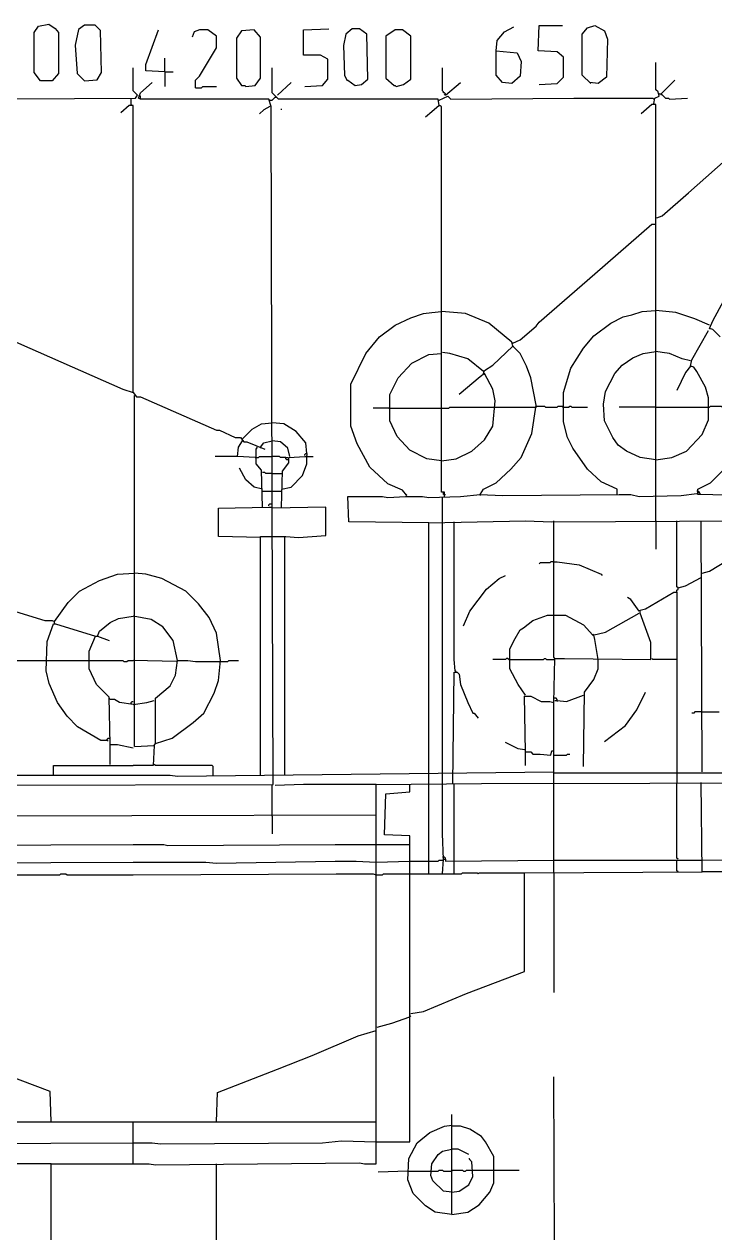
# Model space of a CAD drawing. Header units: inches. Extents: x -228863 to 215834, y 14270 to 189847.
# Drawn here: x 40005 to 42099, y 104108 to 107774 of the extents above; entities that cross this region are included whole.
import ezdxf

# ---------------------------------------------------------------- set-up
doc = ezdxf.new("R2010")
doc.units = ezdxf.units.IN
doc.header["$MEASUREMENT"] = 0
doc.layers.add('PFV', color=7, linetype='CONTINUOUS')

msp = doc.modelspace()

# ---------------------------------------------------------------- linework, layer by layer
at = {"layer": 'PFV', "color": 0}
for p, q in [((40352.187, 107549.717), (40358.567, 107565.657)), ((40358.567, 107565.657), (40393.632, 107597.533)), ((40358.567, 107546.527), (40352.187, 107549.717)), ((40747.494, 107546.527), (40358.567, 107546.527)), ((40753.874, 107524.212), (40747.494, 107546.527)), ((40757.059, 106322.351), (40753.874, 107524.212)), ((40760.249, 105467.978), (40757.059, 106322.351)), ((40339.437, 105582.743), (40400.007, 105585.933)), ((40400.007, 105585.933), (40396.822, 105525.363)), ((41525.358, 105525.363), (41525.358, 105566.803)), ((41525.358, 105566.803), (41541.298, 105566.803)), ((41541.298, 105566.803), (41547.673, 105560.428)), ((41547.673, 105560.428), (41569.988, 105560.428)), ((41569.988, 105560.428), (41601.868, 105557.238)), ((41601.868, 105557.238), (41605.058, 105569.993)), ((41605.058, 105569.993), (41608.248, 105569.993)), ((40396.822, 105525.363), (40336.252, 105525.363)), ((41611.433, 105503.043), (42609.263, 105503.043)), ((39485.063, 105464.788), (40760.249, 105467.978)), ((40852.699, 105467.978), (40766.624, 105464.788)), ((41072.67, 105467.978), (40852.699, 105467.978)), ((39602.996, 104444.643), (40992.97, 104444.643)), ((40992.97, 104444.643), (41066.291, 104444.643)), ((41066.291, 104444.643), (41072.67, 104444.643)), ((41404.217, 104384.072), (41391.462, 104400.012)), ((41429.722, 104339.438), (41404.217, 104384.072)), ((41429.722, 104259.742), (41429.722, 104339.438)), ((40087.591, 104317.122), (39587.079, 104317.122)), ((41362.772, 104323.502), (41353.207, 104333.063)), ((41365.962, 104278.867), (41362.772, 104323.502)), ((41353.207, 104253.367), (41365.962, 104278.867)), ((41302.201, 104231.047), (41324.517, 104234.237)), ((41324.517, 104234.237), (41353.207, 104253.367)), ((41385.087, 104192.792), (41416.967, 104231.047)), ((41416.967, 104231.047), (41429.722, 104259.742)), ((41350.022, 104170.477), (41385.087, 104192.792)), ((41302.201, 104164.102), (41350.022, 104170.477))]:
    msp.add_line(p, q, dxfattribs=at)
for points in [[(40054.891, 107602.04, 0), (40035.761, 107627.545, 0), (40035.761, 107748.685, 0), (40048.516, 107767.815, 0), (40080.396, 107774.19, 0), (40099.521, 107761.44, 0), (40109.086, 107748.685, 0), (40109.086, 107624.355, 0), (40089.957, 107602.04, 0), (40054.891, 107602.04, 0)], [(40188.787, 107602.04, 0), (40227.042, 107605.229, 0), (40239.792, 107627.545, 0), (40236.602, 107755.065, 0), (40220.667, 107771.005, 0), (40188.787, 107771.005, 0), (40169.657, 107758.25, 0), (40160.092, 107710.43, 0), (40166.467, 107624.355, 0), (40188.787, 107602.04, 0)], [(40431.888, 107629.413, 0), (40374.507, 107632.603, 0), (40374.507, 107651.728, 0), (40412.762, 107756.933, 0)], [(40524.338, 107581.593, 0), (40524.338, 107603.912, 0), (40537.093, 107616.662, 0), (40588.098, 107702.738, 0), (40588.098, 107737.803, 0), (40562.593, 107756.933, 0), (40537.093, 107756.933, 0), (40521.153, 107750.558, 0), (40514.777, 107734.618, 0)], [(40677.363, 107584.782, 0), (40706.054, 107587.972, 0), (40721.994, 107610.287, 0), (40721.994, 107734.618, 0), (40702.864, 107756.933, 0), (40664.609, 107753.743, 0), (40648.669, 107731.428, 0), (40648.669, 107610.287, 0), (40664.609, 107587.972, 0), (40674.173, 107587.972, 0), (40677.363, 107584.782, 0)], [(40855.889, 107584.782, 0), (40910.084, 107587.972, 0), (40926.02, 107607.098, 0), (40926.02, 107667.668, 0), (40903.705, 107680.423, 0), (40852.699, 107680.423, 0), (40852.699, 107756.933, 0), (40929.21, 107760.118, 0)], [(41008.91, 107587.972, 0), (41028.035, 107591.158, 0), (41047.165, 107607.098, 0), (41043.975, 107744.183, 0), (41021.66, 107760.118, 0), (40999.345, 107760.118, 0), (40980.215, 107744.183, 0), (40973.84, 107709.113, 0), (40977.03, 107619.852, 0), (40983.405, 107603.912, 0), (40986.595, 107603.912, 0), (41008.91, 107587.972, 0)], [(41133.24, 107584.782, 0), (41155.556, 107591.158, 0), (41177.871, 107607.098, 0), (41177.871, 107737.803, 0), (41152.366, 107756.933, 0), (41130.051, 107756.933, 0), (41101.36, 107737.803, 0), (41101.36, 107610.287, 0), (41126.865, 107587.972, 0), (41130.051, 107587.972, 0), (41133.24, 107584.782, 0)], [(41436.097, 107693.173, 0), (41439.282, 107725.053, 0), (41461.597, 107750.558, 0), (41490.292, 107766.498, 0)], [(41566.803, 107591.158, 0), (41620.998, 107594.347, 0), (41640.123, 107613.473, 0), (41640.123, 107674.048, 0), (41620.998, 107689.983, 0), (41563.613, 107693.173, 0), (41566.803, 107769.683, 0), (41636.938, 107769.683, 0)], [(41723.013, 107594.347, 0), (41697.508, 107619.852, 0), (41697.508, 107744.183, 0), (41713.448, 107763.308, 0), (41735.763, 107769.683, 0), (41764.454, 107753.743, 0), (41774.019, 107728.243, 0), (41770.833, 107613.473, 0), (41745.328, 107594.347, 0), (41719.823, 107597.533, 0)], [(41436.097, 107693.173, 0), (41499.857, 107686.798, 0), (41512.607, 107661.293, 0), (41509.418, 107616.662, 0), (41483.917, 107594.347, 0), (41455.222, 107597.533, 0), (41436.097, 107619.852, 0), (41436.097, 107693.173, 0)], [(41923.854, 107186.286, 0), (41939.794, 107192.665, 0), (42019.494, 107262.801, 0), (42159.761, 107387.131, 0), (42178.89, 107399.881, 0), (42351.041, 107549.717, 0), (42529.567, 107705.923, 0), (42535.942, 107705.923, 0), (42535.942, 107699.548, 0), (42539.132, 107699.548, 0)], [(39762.415, 107530.587, 0), (39762.415, 107546.527, 0), (39781.544, 107556.092, 0), (39787.92, 107546.527, 0), (40342.627, 107549.717, 0), (40349.002, 107559.277, 0), (40336.252, 107572.032, 0), (40336.252, 107642.167, 0)], [(40431.888, 107629.413, 0), (40431.888, 107670.858, 0)], [(41279.886, 106338.291, 0), (41279.886, 106354.232, 0), (41270.321, 106354.232, 0), (41270.321, 107524.212, 0), (41263.946, 107527.397, 0), (41260.756, 107546.527, 0), (40884.579, 107546.527, 0), (40776.189, 107546.527, 0), (40757.059, 107565.657, 0), (40757.059, 107642.167, 0)], [(41283.072, 107559.277, 0), (41283.072, 107562.467, 0), (41279.886, 107565.657, 0), (41276.696, 107565.657, 0), (41276.696, 107568.842, 0), (41273.511, 107572.032, 0), (41273.511, 107642.167, 0)], [(41914.289, 107533.777, 0), (41917.479, 107549.717, 0), (41930.229, 107556.092, 0), (41927.04, 107568.842, 0), (41920.664, 107575.217, 0), (41920.664, 107658.107, 0)], [(40431.888, 107629.413, 0), (40457.392, 107629.413, 0)], [(40431.888, 107629.413, 0), (40431.888, 107584.782, 0)], [(41936.604, 107562.467, 0), (41978.049, 107603.912, 0)], [(40524.338, 107581.593, 0), (40543.468, 107581.593, 0), (40546.653, 107584.782, 0), (40588.098, 107584.782, 0)], [(40772.999, 107559.277, 0), (40814.444, 107597.533, 0)], [(41283.072, 107559.277, 0), (41327.706, 107597.533, 0)], [(41930.229, 107562.467, 0), (41927.04, 107565.657, 0)], [(40336.252, 106657.088, 0), (40336.252, 107527.397, 0), (40323.497, 107527.397, 0), (40297.992, 107505.082, 0)], [(40329.872, 107530.587, 0), (40329.872, 107546.527, 0)], [(40329.872, 107530.587, 0), (40333.062, 107527.397, 0)], [(40358.567, 107549.717, 0), (40358.567, 107556.092, 0), (40352.187, 107556.092, 0)], [(40750.684, 107543.337, 0), (40747.494, 107543.337, 0)], [(40750.684, 107543.337, 0), (40757.059, 107543.337, 0), (40760.249, 107546.527, 0), (40763.434, 107549.717, 0), (40766.624, 107552.902, 0), (40769.814, 107552.902, 0)], [(41263.946, 107527.397, 0), (41241.631, 107508.272, 0), (41222.501, 107492.332, 0)], [(41263.946, 107543.337, 0), (41289.451, 107556.092, 0), (41299.012, 107546.527, 0), (41672.003, 107549.717, 0), (41911.1, 107549.717, 0), (41914.289, 107546.527, 0)], [(41263.946, 107527.397, 0), (41267.136, 107527.397, 0)], [(41283.072, 107559.277, 0), (41279.886, 107562.467, 0)], [(41920.664, 106341.477, 0), (41920.664, 107530.587, 0), (41907.914, 107530.587, 0), (41876.034, 107501.897, 0)], [(41914.289, 107533.777, 0), (41917.479, 107530.587, 0)], [(41930.229, 107562.467, 0), (41936.604, 107562.467, 0), (41949.359, 107549.717, 0), (41958.92, 107549.717, 0), (41962.109, 107546.527, 0), (42016.305, 107549.717, 0)], [(41936.604, 107562.467, 0), (41936.604, 107559.277, 0)], [(40750.684, 107524.212, 0), (40731.559, 107514.647, 0), (40718.804, 107501.897, 0)], [(40785.754, 107514.647, 0), (40785.754, 107517.837, 0)], [(41487.102, 106806.919, 0), (41509.418, 106816.484, 0), (41557.238, 106857.929, 0), (41566.803, 106870.679, 0), (41735.763, 107017.325, 0), (41907.914, 107167.16, 0), (41920.664, 107167.16, 0)], [(42115.13, 106826.049, 0), (42092.815, 106848.364, 0), (42083.25, 106851.554, 0), (42092.815, 106873.869, 0), (42159.761, 106998.199, 0)], [(41802.709, 106347.856, 0), (41802.709, 106363.792, 0), (41754.893, 106386.112, 0), (41713.448, 106424.367, 0), (41668.818, 106488.123, 0), (41652.878, 106520.003, 0), (41640.123, 106567.823, 0), (41640.123, 106657.088, 0), (41662.443, 106730.409, 0), (41700.698, 106790.979, 0), (41732.574, 106829.234, 0), (41783.584, 106867.494, 0), (41821.839, 106886.619, 0), (41847.344, 106892.994, 0), (41879.224, 106902.559, 0), (41920.664, 106905.749, 0)], [(42083.25, 106861.114, 0), (42038.62, 106880.244, 0), (41981.235, 106899.369, 0), (41920.664, 106905.749, 0)], [(39765.604, 105464.788, 0), (39771.98, 106899.369, 0), (39893.125, 106848.364, 0), (40304.372, 106666.648, 0), (40336.252, 106657.088, 0), (40345.812, 106644.333, 0), (40358.567, 106644.333, 0), (40588.098, 106542.318, 0), (40597.663, 106542.318, 0), (40645.483, 106520.003, 0), (40661.423, 106520.003, 0), (40670.984, 106507.252, 0), (40680.549, 106507.252, 0), (40734.744, 106484.937, 0)], [(41165.121, 106344.667, 0), (41152.366, 106360.607, 0), (41107.736, 106379.732, 0), (41053.54, 106430.742, 0), (41015.285, 106500.877, 0), (40996.155, 106555.073, 0), (40996.155, 106682.588, 0), (41040.79, 106775.039, 0), (41082.231, 106826.049, 0), (41130.051, 106861.114, 0), (41177.871, 106883.429, 0), (41216.126, 106896.184, 0), (41241.631, 106899.369, 0), (41270.321, 106902.559, 0)], [(41388.277, 106347.856, 0), (41397.842, 106363.792, 0), (41436.097, 106382.922, 0), (41480.727, 106424.367, 0), (41512.607, 106459.432, 0), (41544.487, 106532.757, 0), (41557.238, 106618.833, 0), (41541.298, 106701.718, 0), (41528.547, 106736.784, 0), (41509.418, 106775.039, 0), (41487.102, 106797.358, 0), (41483.917, 106810.109, 0), (41413.782, 106867.494, 0), (41343.646, 106896.184, 0), (41270.321, 106902.559, 0)], [(41920.664, 106453.057, 0), (41968.485, 106459.432, 0), (42013.115, 106478.562, 0), (42060.935, 106529.568, 0), (42080.065, 106574.198, 0), (42080.065, 106641.148, 0), (42070.5, 106673.028, 0), (42044.995, 106720.844, 0), (42035.43, 106733.598, 0), (42025.87, 106736.784, 0), (42029.055, 106755.913, 0), (42080.065, 106845.174, 0)], [(42083.25, 106851.554, 0), (42086.44, 106851.554, 0)], [(41397.842, 106714.469, 0), (41401.027, 106724.033, 0), (41426.532, 106739.973, 0), (41487.102, 106797.358, 0)], [(41487.102, 106806.919, 0), (41483.917, 106806.919, 0)], [(41487.102, 106797.358, 0), (41490.292, 106797.358, 0)], [(41270.321, 106449.867, 0), (41225.691, 106456.247, 0), (41174.681, 106481.747, 0), (41136.426, 106523.192, 0), (41114.111, 106571.013, 0), (41114.111, 106650.708, 0), (41139.616, 106701.718, 0), (41181.061, 106746.349, 0), (41232.066, 106771.854, 0), (41270.321, 106775.039, 0)], [(41397.842, 106720.844, 0), (41350.022, 106759.103, 0), (41295.826, 106775.039, 0), (41273.511, 106778.229, 0)], [(41920.664, 106453.057, 0), (41872.844, 106459.432, 0), (41831.404, 106478.562, 0), (41805.899, 106497.687, 0), (41789.959, 106520.003, 0), (41764.454, 106571.013, 0), (41761.268, 106622.018, 0), (41767.644, 106660.273, 0), (41796.334, 106714.469, 0), (41818.649, 106739.973, 0), (41850.529, 106762.289, 0), (41882.409, 106775.039, 0), (41920.664, 106781.418, 0)], [(42025.87, 106752.724, 0), (42000.365, 106759.103, 0), (41962.109, 106775.039, 0), (41939.794, 106778.229, 0), (41920.664, 106781.418, 0)], [(42060.935, 106108.756, 0), (42083.25, 106115.135, 0), (42204.395, 106188.456, 0), (42370.167, 106287.282, 0), (42491.312, 106354.232, 0), (42711.278, 106481.747, 0), (42963.129, 106628.393, 0), (43116.15, 106724.033, 0), (43214.975, 106784.604, 0), (43294.676, 106787.794, 0), (43811.128, 106790.979, 0)], [(41397.842, 106720.844, 0), (41394.652, 106724.033, 0)], [(42025.87, 106736.784, 0), (42009.93, 106717.658, 0), (41984.425, 106663.463, 0)], [(42025.87, 106736.784, 0), (42029.055, 106736.784, 0)], [(41270.321, 106449.867, 0), (41314.952, 106456.247, 0), (41362.772, 106478.562, 0), (41401.027, 106513.628, 0), (41426.532, 106555.073, 0), (41432.907, 106631.583, 0), (41426.532, 106666.648, 0), (41401.027, 106714.469, 0), (41388.277, 106704.904, 0), (41324.517, 106650.708, 0)], [(41397.842, 106714.469, 0), (41401.027, 106711.283, 0)], [(40339.437, 105582.743, 0), (40339.437, 106647.523, 0)], [(41270.321, 106609.268, 0), (41292.636, 106609.268, 0), (41295.826, 106612.453, 0), (41432.907, 106612.453, 0)], [(41432.907, 106612.453, 0), (41557.238, 106612.453, 0)], [(41557.238, 106612.453, 0), (41560.427, 106615.643, 0), (41582.743, 106615.643, 0), (41585.928, 106612.453, 0), (41620.998, 106612.453, 0), (41624.183, 106615.643, 0), (41636.938, 106615.643, 0)], [(41636.938, 106612.453, 0), (41656.063, 106612.453, 0), (41659.253, 106615.643, 0), (41662.443, 106615.643, 0), (41665.628, 106612.453, 0), (41713.448, 106612.453, 0)], [(41920.664, 106612.453, 0), (41809.089, 106612.453, 0)], [(41920.664, 106612.453, 0), (42083.25, 106612.453, 0)], [(42083.25, 106612.453, 0), (42086.44, 106615.643, 0), (42118.32, 106615.643, 0), (42121.505, 106612.453, 0), (42143.821, 106612.453, 0), (42147.01, 106615.643, 0), (42204.395, 106615.643, 0)], [(41110.925, 106609.268, 0), (41063.105, 106609.268, 0)], [(41110.925, 106609.268, 0), (41270.321, 106609.268, 0)], [(40667.798, 106516.817, 0), (40696.489, 106545.508, 0), (40725.179, 106561.448, 0), (40757.059, 106564.637, 0)], [(40862.264, 106472.183, 0), (40859.074, 106504.063, 0), (40830.384, 106539.132, 0), (40792.129, 106561.448, 0), (40757.059, 106564.637, 0)], [(40706.054, 106459.432, 0), (40651.858, 106462.622, 0), (40655.044, 106491.312, 0), (40667.798, 106510.442, 0)], [(40667.798, 106510.442, 0), (40670.984, 106510.442, 0)], [(40721.994, 106491.312, 0), (40731.559, 106504.063, 0), (40757.059, 106510.442, 0)], [(40811.254, 106462.622, 0), (40804.879, 106488.123, 0), (40782.564, 106507.252, 0), (40757.059, 106510.442, 0)], [(40728.369, 106309.597, 0), (40725.179, 106421.177, 0), (40709.239, 106440.307, 0), (40709.239, 106484.937, 0), (40712.429, 106491.312, 0)], [(40721.994, 106491.312, 0), (40721.994, 106488.123, 0)], [(40785.754, 106363.792, 0), (40814.444, 106370.172, 0), (40849.51, 106405.237, 0), (40862.264, 106440.307, 0), (40862.264, 106465.807, 0)], [(40855.889, 106465.807, 0), (40855.889, 106468.997, 0), (40859.074, 106472.183, 0), (40862.264, 106472.183, 0), (40862.264, 106465.807, 0)], [(40651.858, 106462.622, 0), (40584.908, 106462.622, 0)], [(40728.369, 106363.792, 0), (40702.864, 106370.172, 0), (40677.363, 106392.487, 0), (40658.233, 106427.552, 0)], [(40706.054, 106459.432, 0), (40715.618, 106459.432, 0), (40718.804, 106462.622, 0), (40757.059, 106462.622, 0)], [(40798.504, 106459.432, 0), (40782.564, 106459.432, 0), (40779.374, 106462.622, 0), (40757.059, 106462.622, 0)], [(40785.754, 106309.597, 0), (40788.939, 106417.987, 0), (40808.069, 106443.492, 0), (40808.069, 106459.432, 0), (40855.889, 106462.622, 0), (40881.39, 106462.622, 0)], [(40804.879, 106453.057, 0), (40801.694, 106453.057, 0), (40798.504, 106456.247, 0), (40798.504, 106459.432, 0), (40804.879, 106459.432, 0)], [(42185.266, 106344.667, 0), (42048.185, 106347.856, 0), (42048.185, 106363.792, 0), (42086.44, 106382.922, 0), (42150.2, 106446.682, 0)], [(40757.059, 106411.612, 0), (40737.934, 106411.612, 0), (40734.744, 106414.802, 0), (40728.369, 106414.802, 0)], [(40757.059, 106411.612, 0), (40785.754, 106411.612, 0)], [(40728.369, 106357.417, 0), (40757.059, 106357.417, 0)], [(40757.059, 106357.417, 0), (40785.754, 106357.417, 0)], [(41279.886, 106347.856, 0), (41276.696, 106347.856, 0), (41276.696, 106354.232, 0)], [(42054.56, 106347.856, 0), (42054.56, 106351.042, 0), (42051.37, 106354.232, 0), (42048.185, 106357.417, 0), (42044.995, 106357.417, 0)], [(42044.995, 106351.042, 0), (42048.185, 106351.042, 0), (42051.37, 106354.232, 0)], [(40747.494, 106312.787, 0), (40747.494, 106315.976, 0), (40750.684, 106319.162, 0), (40753.874, 106319.162, 0)], [(40753.874, 106319.162, 0), (40757.059, 106319.162, 0)], [(41232.066, 106261.781, 0), (40989.78, 106264.966, 0), (40986.595, 106341.477, 0), (41091.796, 106341.477, 0), (41107.736, 106338.291, 0), (41161.931, 106341.477, 0), (41212.936, 106341.477, 0), (41232.066, 106338.291, 0), (41327.706, 106341.477, 0), (41388.277, 106347.856, 0), (41455.222, 106344.667, 0), (41809.089, 106347.856, 0), (41844.154, 106347.856, 0), (41869.659, 106341.477, 0), (41997.175, 106344.667, 0), (42044.995, 106351.042, 0)], [(41165.121, 106344.667, 0), (41161.931, 106347.856, 0)], [(41273.511, 106264.966, 0), (41273.511, 106338.291, 0)], [(41279.886, 106347.856, 0), (41283.072, 106347.856, 0)], [(41388.277, 106347.856, 0), (41388.277, 106344.667, 0)], [(41920.664, 106268.156, 0), (41920.664, 106341.477, 0)], [(40721.994, 106217.146, 0), (40594.473, 106220.336, 0), (40594.473, 106306.411, 0), (40747.494, 106309.597, 0), (40753.874, 106309.597, 0), (40757.059, 106306.411, 0)], [(40795.314, 105496.668, 0), (40795.314, 106220.336, 0), (40798.504, 106220.336, 0), (40836.759, 106217.146, 0), (40919.645, 106223.526, 0), (40919.645, 106309.597, 0), (40757.059, 106306.411, 0)], [(41232.066, 105467.978, 0), (41232.066, 106261.781, 0), (41525.358, 106268.156, 0), (41605.058, 106264.966, 0), (42185.266, 106268.156, 0)], [(41273.511, 105471.167, 0), (41273.511, 106264.966, 0)], [(41311.766, 105812.279, 0), (41308.577, 105847.344, 0), (41308.577, 106264.966, 0)], [(41611.433, 105981.24, 0), (41611.433, 106268.156, 0)], [(41920.664, 106268.156, 0), (41920.664, 106264.966, 0)], [(41920.664, 106264.966, 0), (41920.664, 106182.081, 0)], [(41984.425, 106051.375, 0), (41984.425, 106057.75, 0), (41987.614, 106060.94, 0), (41987.614, 106064.125, 0), (41984.425, 106067.315, 0), (41984.425, 106268.156, 0)], [(42060.935, 105506.233, 0), (42057.75, 106268.156, 0)], [(40721.994, 105496.668, 0), (40721.994, 106220.336, 0), (40757.059, 106220.336, 0)], [(40757.059, 106220.336, 0), (40795.314, 106220.336, 0)], [(41611.433, 106143.826, 0), (41601.868, 106143.826, 0), (41598.683, 106140.636, 0), (41569.988, 106140.636, 0), (41566.803, 106137.45, 0)], [(41611.433, 106143.826, 0), (41620.998, 106143.826, 0), (41687.943, 106134.261, 0), (41754.893, 106105.57, 0), (41758.079, 106102.381, 0)], [(39963.26, 105844.155, 0), (39963.26, 105997.18, 0), (39966.445, 105997.18, 0), (40068.461, 105965.3, 0), (40090.776, 105965.3, 0), (40097.151, 105962.11, 0), (40138.596, 106019.495, 0), (40173.661, 106054.561, 0), (40234.236, 106086.441, 0), (40288.432, 106105.57, 0), (40339.437, 106108.756, 0)], [(40400.007, 105585.933, 0), (40403.197, 105592.308, 0), (40454.203, 105608.248, 0), (40517.963, 105656.068, 0), (40549.843, 105684.759, 0), (40581.723, 105745.329, 0), (40594.473, 105783.584, 0), (40600.848, 105844.155, 0), (40588.098, 105927.045, 0), (40565.783, 105974.865, 0), (40533.903, 106016.305, 0), (40495.648, 106054.561, 0), (40422.323, 106092.816, 0), (40374.507, 106105.57, 0), (40339.437, 106108.756, 0)], [(41337.267, 105949.36, 0), (41356.397, 105993.99, 0), (41407.402, 106060.94, 0), (41445.657, 106092.816, 0), (41464.787, 106102.381, 0)], [(41987.614, 106064.125, 0), (42009.93, 106070.501, 0), (42057.75, 106096.005, 0)], [(41611.433, 105471.167, 0), (41611.433, 105716.639, 0), (41614.623, 105850.534, 0), (41643.313, 105850.534, 0), (41904.724, 105847.344, 0), (41904.724, 105898.35, 0), (41872.844, 105987.615, 0), (41872.844, 105997.18, 0), (41888.784, 106000.365, 0), (41974.86, 106051.375, 0), (41984.425, 106051.375, 0), (41984.425, 105471.167, 0)], [(41869.659, 105993.99, 0), (41844.154, 106029.06, 0), (41834.589, 106035.435, 0)], [(41525.358, 105738.954, 0), (41503.042, 105770.834, 0), (41477.537, 105818.654, 0), (41477.537, 105879.224, 0), (41493.477, 105911.105, 0), (41509.418, 105936.609, 0), (41518.982, 105942.985, 0), (41547.673, 105965.3, 0), (41592.308, 105981.24, 0), (41646.503, 105981.24, 0), (41700.698, 105952.545, 0), (41729.388, 105920.669, 0), (41767.644, 105930.23, 0), (41869.659, 105987.615, 0)], [(40256.551, 105601.873, 0), (40259.737, 105601.873, 0), (40237.422, 105601.873, 0), (40167.286, 105643.314, 0), (40135.406, 105675.194, 0), (40106.716, 105716.639, 0), (40081.211, 105774.019, 0), (40071.651, 105812.279, 0), (40074.836, 105901.54, 0), (40093.966, 105955.735, 0), (40100.341, 105955.735, 0), (40221.482, 105917.48, 0)], [(40097.151, 105955.735, 0), (40097.151, 105962.11, 0)], [(40227.857, 105917.48, 0), (40234.236, 105933.42, 0), (40266.116, 105958.925, 0), (40291.617, 105971.675, 0), (40336.252, 105978.05, 0)], [(40470.143, 105844.155, 0), (40457.392, 105904.729, 0), (40425.512, 105946.17, 0), (40390.447, 105968.485, 0), (40336.252, 105978.05, 0)], [(41614.623, 105850.534, 0), (41611.433, 105853.72, 0), (41611.433, 105981.24, 0)], [(40266.116, 105589.118, 0), (40262.927, 105732.579, 0), (40224.671, 105770.834, 0), (40202.356, 105818.654, 0), (40202.356, 105872.849, 0), (40221.482, 105917.48, 0), (40227.857, 105917.48, 0), (40262.927, 105904.729, 0)], [(41732.574, 105920.669, 0), (41729.388, 105923.855, 0)], [(41745.328, 105847.344, 0), (41735.763, 105907.915, 0), (41732.574, 105920.669, 0)], [(39960.07, 105796.339, 0), (39963.26, 105799.524, 0), (39963.26, 105812.279, 0), (39960.07, 105815.464, 0), (39960.07, 105840.969, 0), (39963.26, 105844.155, 0), (40071.651, 105844.155, 0)], [(40071.651, 105844.155, 0), (40199.166, 105844.155, 0)], [(40199.166, 105844.155, 0), (40304.372, 105844.155, 0), (40307.557, 105840.969, 0), (40317.122, 105840.969, 0), (40320.312, 105844.155, 0), (40336.252, 105844.155, 0)], [(40466.957, 105840.969, 0), (40336.252, 105844.155, 0)], [(40403.197, 105592.308, 0), (40403.197, 105729.389, 0), (40447.828, 105767.644, 0), (40463.768, 105799.524, 0), (40470.143, 105844.155, 0), (40502.023, 105844.155, 0), (40524.338, 105840.969, 0), (40600.848, 105840.969, 0)], [(40600.848, 105840.969, 0), (40623.168, 105840.969, 0), (40626.353, 105844.155, 0), (40655.044, 105844.155, 0)], [(41474.352, 105847.344, 0), (41471.162, 105850.534, 0), (41467.977, 105850.534, 0), (41464.787, 105847.344, 0), (41426.532, 105847.344, 0)], [(41474.352, 105847.344, 0), (41579.553, 105847.344, 0), (41582.743, 105850.534, 0), (41585.928, 105850.534, 0), (41589.118, 105847.344, 0), (41611.433, 105847.344, 0)], [(41700.698, 105522.173, 0), (41703.883, 105748.519, 0), (41732.574, 105786.774, 0), (41745.328, 105818.654, 0), (41745.328, 105847.344, 0)], [(41984.425, 105847.344, 0), (41911.1, 105847.344, 0), (41907.914, 105850.534, 0)], [(41305.391, 105471.167, 0), (41308.577, 105809.089, 0), (41318.141, 105809.089, 0), (41324.517, 105802.714, 0), (41327.706, 105770.834, 0), (41350.022, 105716.639, 0), (41365.962, 105684.759, 0), (41369.147, 105684.759, 0), (41381.902, 105668.819, 0)], [(41311.766, 105812.279, 0), (41314.952, 105809.089, 0)], [(41525.358, 105566.803, 0), (41522.172, 105735.764, 0), (41541.298, 105735.764, 0), (41573.178, 105719.824, 0), (41598.683, 105719.824, 0), (41611.433, 105716.639, 0)], [(41614.623, 105723.014, 0), (41620.998, 105723.014, 0), (41649.688, 105719.824, 0), (41700.698, 105738.954, 0)], [(41764.454, 105598.683, 0), (41828.214, 105646.503, 0), (41863.284, 105694.324, 0), (41888.784, 105748.519, 0)], [(40266.116, 105726.204, 0), (40262.927, 105729.389, 0)], [(40336.252, 105710.264, 0), (40294.807, 105716.639, 0), (40278.867, 105726.204, 0), (40266.116, 105726.204, 0)], [(40329.872, 105713.449, 0), (40329.872, 105716.639, 0), (40333.062, 105719.824, 0), (40336.252, 105719.824, 0)], [(40329.872, 105713.449, 0), (40329.872, 105710.264, 0)], [(40336.252, 105710.264, 0), (40377.692, 105716.639, 0), (40400.007, 105723.014, 0)], [(41614.623, 105729.389, 0), (41611.433, 105729.389, 0)], [(41620.998, 105723.014, 0), (41620.998, 105726.204, 0), (41617.808, 105729.389, 0), (41614.623, 105729.389, 0)], [(41620.998, 105723.014, 0), (41620.998, 105719.824, 0)], [(42057.75, 105687.948, 0), (42038.62, 105687.948, 0), (42035.43, 105684.759, 0), (42029.055, 105684.759, 0)], [(42057.75, 105687.948, 0), (42111.945, 105687.948, 0)], [(40256.551, 105601.873, 0), (40256.551, 105605.058, 0), (40259.737, 105608.248, 0), (40262.927, 105608.248, 0)], [(40262.927, 105608.248, 0), (40266.116, 105608.248, 0)], [(40266.116, 105528.548, 0), (40266.116, 105589.118, 0), (40288.432, 105589.118, 0), (40336.252, 105579.558, 0)], [(41522.172, 105573.178, 0), (41503.042, 105576.368, 0), (41464.787, 105595.498, 0)], [(41608.248, 105569.993, 0), (41611.433, 105569.993, 0)], [(41611.433, 105557.238, 0), (41649.688, 105557.238, 0), (41652.878, 105560.428, 0), (41659.253, 105560.428, 0)], [(40093.966, 105496.668, 0), (40093.966, 105525.363, 0), (40336.252, 105525.363, 0)], [(40578.533, 105496.668, 0), (40578.533, 105522.173, 0), (40575.348, 105525.363, 0), (40403.197, 105525.363, 0), (40400.007, 105528.548, 0)], [(39768.794, 105496.668, 0), (40336.252, 105496.668, 0)], [(40087.591, 101511.179, 0), (40087.591, 104317.122, 0), (40384.067, 104317.122, 0), (40403.197, 104313.937, 0), (41021.66, 104320.312, 0), (41037.6, 104317.122, 0), (41072.67, 104317.122, 0), (41072.67, 105467.978, 0), (41391.462, 105471.167, 0), (42921.684, 105474.353, 0), (42918.499, 105203.376, 0), (42060.935, 105203.376, 0), (42057.75, 105474.353, 0)], [(40336.252, 105496.668, 0), (40447.828, 105496.668, 0), (40470.143, 105493.483, 0), (41611.433, 105506.153, 0)], [(40757.059, 105372.337, 0), (40757.059, 105464.788, 0)], [(41072.67, 104384.072, 0), (41174.681, 104384.072, 0), (41174.681, 105283.077, 0), (41174.681, 105311.767, 0), (41098.171, 105314.957, 0), (41101.36, 105439.287, 0), (41174.681, 105445.662, 0), (41174.681, 105467.978, 0)], [(41232.066, 105197.001, 0), (41232.066, 105467.978, 0)], [(41276.696, 105241.632, 0), (41273.511, 105318.142, 0), (41273.511, 105471.167, 0)], [(41308.577, 105235.257, 0), (41308.577, 105471.167, 0)], [(41611.433, 105238.446, 0), (41611.433, 105471.167, 0)], [(41987.614, 105241.632, 0), (41984.425, 105244.821, 0), (41984.425, 105471.167, 0)], [(40087.591, 104444.643, 0), (40084.401, 104537.093, 0), (39711.409, 104677.364, 0), (39606.208, 104718.809, 0), (39590.268, 104721.994, 0), (39590.268, 105372.337, 0), (41072.67, 105375.527, 0)], [(40757.059, 105372.337, 0), (40757.059, 105318.142, 0)], [(39587.079, 105283.077, 0), (40336.252, 105286.262, 0)], [(40336.252, 105286.262, 0), (40428.702, 105286.262, 0), (40441.452, 105283.077, 0), (40948.34, 105286.262, 0), (41072.67, 105286.262, 0)], [(41072.67, 105286.262, 0), (41171.496, 105286.262, 0)], [(39587.079, 105228.881, 0), (40336.252, 105232.067, 0)], [(40336.252, 105232.067, 0), (40556.218, 105232.067, 0), (40588.098, 105228.881, 0), (40948.34, 105235.257, 0), (41012.095, 105235.257, 0), (41072.67, 105232.067, 0)], [(41072.67, 105232.067, 0), (41174.681, 105235.257, 0)], [(41174.681, 105235.257, 0), (41232.066, 105235.257, 0)], [(41232.066, 105235.257, 0), (41260.756, 105235.257, 0), (41263.946, 105238.446, 0), (41273.511, 105238.446, 0)], [(41276.696, 105248.007, 0), (41273.511, 105248.007, 0)], [(41273.511, 105197.001, 0), (41276.696, 105241.632, 0), (41283.072, 105241.632, 0), (41283.072, 105235.257, 0), (41611.433, 105238.446, 0), (42060.935, 105238.446, 0)], [(41283.072, 105241.632, 0), (41283.072, 105244.821, 0), (41279.886, 105248.007, 0), (41276.696, 105248.007, 0)], [(41308.577, 105197.001, 0), (41308.577, 105235.257, 0)], [(41611.433, 105200.187, 0), (41611.433, 105238.446, 0)], [(41987.614, 105203.376, 0), (41984.425, 105206.566, 0), (41984.425, 105238.446, 0)], [(42060.935, 105238.446, 0), (42261.776, 105241.632, 0)], [(39587.079, 105193.812, 0), (40113.091, 105193.812, 0), (40116.281, 105197.001, 0), (40132.221, 105197.001, 0), (40135.406, 105193.812, 0), (40336.252, 105193.812, 0)], [(40336.252, 105193.812, 0), (40951.525, 105197.001, 0), (41063.105, 105197.001, 0), (41072.67, 105193.812, 0)], [(41072.67, 105193.812, 0), (41091.796, 105193.812, 0), (41094.985, 105197.001, 0), (41174.681, 105197.001, 0)], [(41174.681, 105197.001, 0), (41330.892, 105197.001, 0), (41334.081, 105200.187, 0), (41378.712, 105200.187, 0), (41381.902, 105197.001, 0), (41385.087, 105200.187, 0), (41522.172, 105200.187, 0)], [(41177.871, 104773.004, 0), (41216.126, 104779.379, 0), (41346.832, 104833.575, 0), (41522.172, 104900.52, 0), (41522.172, 105200.187, 0), (42060.935, 105203.376, 0)], [(41611.433, 105200.187, 0), (41611.433, 104836.76, 0)], [(41075.855, 104731.559, 0), (41120.486, 104744.309, 0), (41174.681, 104763.439, 0)], [(41174.681, 104763.439, 0), (41177.871, 104766.625, 0)], [(40588.098, 104444.643, 0), (40591.288, 104533.904, 0), (40772.999, 104604.039, 0), (40878.204, 104645.484, 0), (41018.475, 104706.054, 0), (41072.67, 104721.994, 0)], [(41627.373, 103564.764, 0), (41617.808, 103567.954, 0), (41614.623, 103816.615, 0), (41611.433, 104581.724, 0)], [(41302.201, 104164.102, 0), (41302.201, 104466.958, 0)], [(40336.252, 104317.122, 0), (40336.252, 104444.643, 0)], [(41302.201, 104164.102, 0), (41251.196, 104170.477, 0), (41222.501, 104189.607, 0), (41184.246, 104227.862, 0), (41168.306, 104269.302, 0), (41171.496, 104333.063, 0), (41197.001, 104380.883, 0), (41235.256, 104412.763, 0), (41279.886, 104431.893, 0), (41302.201, 104435.078, 0)], [(41391.462, 104400.012, 0), (41356.397, 104422.328, 0), (41327.706, 104431.893, 0), (41302.201, 104431.893, 0)], [(39587.079, 104377.697, 0), (40336.252, 104380.883, 0)], [(40336.252, 104380.883, 0), (40393.632, 104380.883, 0), (40419.137, 104377.697, 0), (40910.084, 104380.883, 0), (40967.465, 104387.258, 0), (41072.67, 104384.072, 0)], [(41302.201, 104231.047, 0), (41276.696, 104234.237, 0), (41244.816, 104266.117, 0), (41238.441, 104282.057, 0), (41241.631, 104317.122, 0), (41260.756, 104345.817, 0), (41273.511, 104355.378, 0), (41302.201, 104361.757, 0)], [(41353.207, 104345.817, 0), (41321.331, 104361.757, 0), (41302.201, 104361.757, 0)], [(40588.098, 101527.763, 0), (40588.098, 104317.122, 0)], [(41353.207, 104333.063, 0), (41356.397, 104329.877, 0)], [(41168.306, 104294.807, 0), (41079.045, 104291.622, 0)], [(41168.306, 104294.807, 0), (41238.441, 104294.807, 0)], [(41238.441, 104294.807, 0), (41260.756, 104294.807, 0), (41263.946, 104297.997, 0), (41273.511, 104297.997, 0), (41276.696, 104294.807, 0), (41302.201, 104294.807, 0)], [(41302.201, 104294.807, 0), (41305.391, 104297.997, 0), (41334.081, 104297.997, 0), (41337.267, 104294.807, 0), (41343.646, 104294.807, 0), (41346.832, 104297.997, 0), (41365.962, 104297.997, 0)], [(41365.962, 104297.997, 0), (41432.907, 104297.997, 0)], [(41432.907, 104297.997, 0), (41506.232, 104297.997, 0)]]:
    msp.add_polyline3d(points, dxfattribs=at)

doc.saveas('drawing.dxf')
